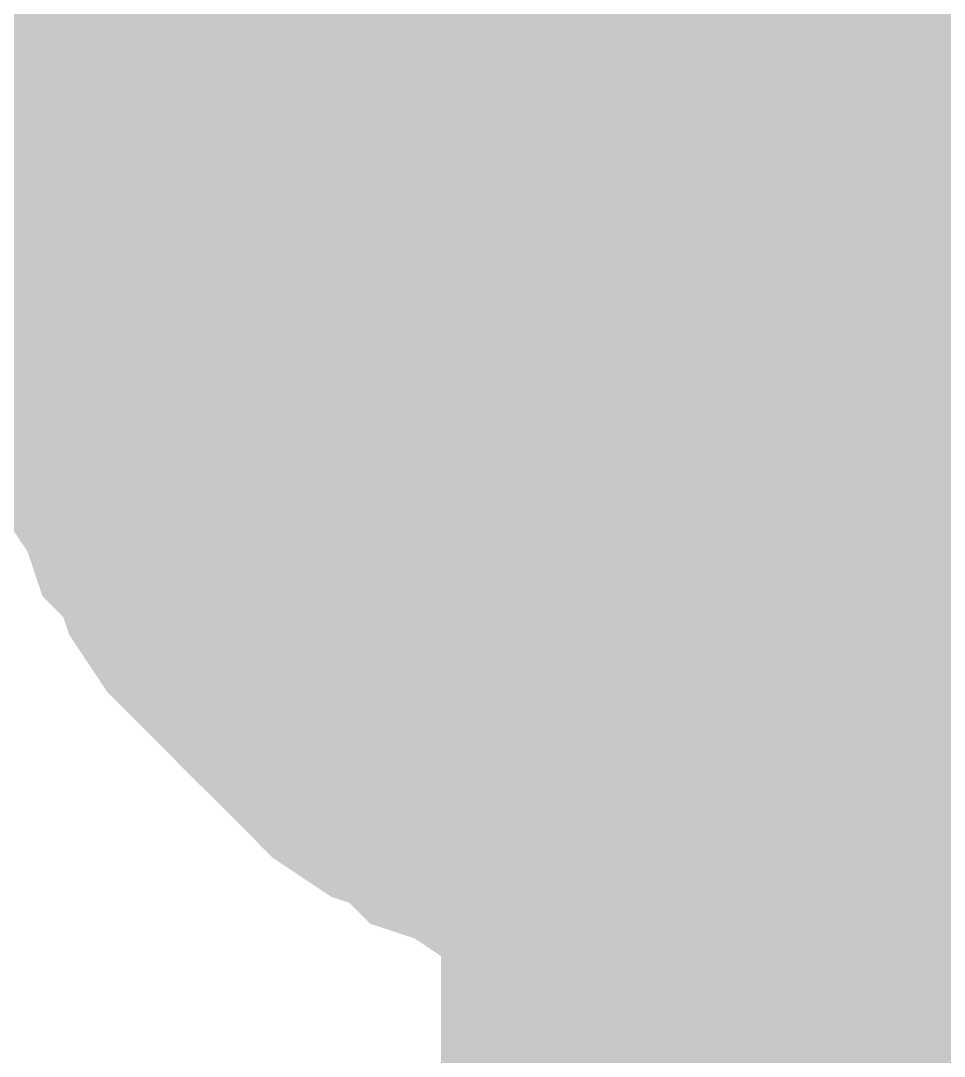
# Model space of a CAD drawing. Header units: inches. Extents: x 0 to 841, y 0 to 594.
# Drawn here: x 266.689 to 267.686, y 304.047 to 305.165 of the extents above; entities that cross this region are included whole.
import ezdxf

# ---------------------------------------------------------------- set-up
doc = ezdxf.new("R2010")
doc.units = ezdxf.units.IN
doc.layers.add('Sheet', color=255, linetype='Continuous')

msp = doc.modelspace()

# ---------------------------------------------------------------- linework, layer by layer
at = {"layer": 'Sheet'}
for points in [[(267.5174, 304.9955, 0.7493, 0.7493, 0), (267.5174, 309.9926, 0.7493, 0.7493, 0)], [(267.5174, 309.9926, 0.2997, 0.2997, 0), (267.5174, 304.9955, 0.2997, 0.2997, 0)], [(266.7538, 304.9955, 0.2997, 0.2997, 0), (266.7538, 305.0292, 0.2997, 0.2997, 0), (266.7538, 305.0741, 0.2997, 0.2997, 0), (266.7651, 305.1078, 0.2997, 0.2997, 0), (266.7651, 305.1527, 0.2997, 0.2997, 0), (266.7763, 305.1864, 0.2997, 0.2997, 0), (266.7875, 305.2201, 0.2997, 0.2997, 0), (266.7988, 305.2537, 0.2997, 0.2997, 0), (266.81, 305.2874, 0.2997, 0.2997, 0), (266.8324, 305.3211, 0.2997, 0.2997, 0)], [(266.7538, 304.9955, 0.2997, 0.2997, 0), (266.7538, 305.0292, 0.2997, 0.2997, 0), (266.7538, 305.0741, 0.2997, 0.2997, 0), (266.7651, 305.1078, 0.2997, 0.2997, 0), (266.7651, 305.1527, 0.2997, 0.2997, 0), (266.7763, 305.1864, 0.2997, 0.2997, 0), (266.7875, 305.2201, 0.2997, 0.2997, 0), (266.7988, 305.2537, 0.2997, 0.2997, 0), (266.81, 305.2874, 0.2997, 0.2997, 0), (266.8324, 305.3211, 0.2997, 0.2997, 0)], [(266.7538, 304.9955, 0.2997, 0.2997, 0), (266.7538, 305.0292, 0.2997, 0.2997, 0), (266.7538, 305.0741, 0.2997, 0.2997, 0), (266.7651, 305.1078, 0.2997, 0.2997, 0), (266.7651, 305.1527, 0.2997, 0.2997, 0), (266.7763, 305.1864, 0.2997, 0.2997, 0), (266.7875, 305.2201, 0.2997, 0.2997, 0), (266.7988, 305.2537, 0.2997, 0.2997, 0), (266.81, 305.2874, 0.2997, 0.2997, 0), (266.8324, 305.3211, 0.2997, 0.2997, 0)], [(266.7538, 304.9955, 0.2997, 0.2997, 0), (266.7538, 305.0292, 0.2997, 0.2997, 0), (266.7538, 305.0741, 0.2997, 0.2997, 0), (266.7651, 305.1078, 0.2997, 0.2997, 0), (266.7651, 305.1527, 0.2997, 0.2997, 0), (266.7763, 305.1864, 0.2997, 0.2997, 0), (266.7875, 305.2201, 0.2997, 0.2997, 0), (266.7988, 305.2537, 0.2997, 0.2997, 0), (266.81, 305.2874, 0.2997, 0.2997, 0), (266.8324, 305.3211, 0.2997, 0.2997, 0)], [(266.7538, 304.9955, 0.2997, 0.2997, 0), (266.7538, 305.0292, 0.2997, 0.2997, 0), (266.7538, 305.0741, 0.2997, 0.2997, 0), (266.7651, 305.1078, 0.2997, 0.2997, 0), (266.7651, 305.1527, 0.2997, 0.2997, 0), (266.7763, 305.1864, 0.2997, 0.2997, 0), (266.7875, 305.2201, 0.2997, 0.2997, 0), (266.7988, 305.2537, 0.2997, 0.2997, 0), (266.81, 305.2874, 0.2997, 0.2997, 0), (266.8324, 305.3211, 0.2997, 0.2997, 0)], [(266.7538, 304.9955, 0.2997, 0.2997, 0), (266.7538, 305.0292, 0.2997, 0.2997, 0), (266.7538, 305.0741, 0.2997, 0.2997, 0), (266.7651, 305.1078, 0.2997, 0.2997, 0), (266.7651, 305.1527, 0.2997, 0.2997, 0), (266.7763, 305.1864, 0.2997, 0.2997, 0), (266.7875, 305.2201, 0.2997, 0.2997, 0), (266.7988, 305.2537, 0.2997, 0.2997, 0), (266.81, 305.2874, 0.2997, 0.2997, 0), (266.8324, 305.3211, 0.2997, 0.2997, 0)], [(267.0121, 304.9955, 0.2997, 0.2997, 0), (267.0121, 305.0179, 0.2997, 0.2997, 0), (267.0121, 305.0516, 0.2997, 0.2997, 0), (267.0233, 305.0741, 0.2997, 0.2997, 0), (267.0233, 305.0965, 0.2997, 0.2997, 0), (267.0233, 305.119, 0.2997, 0.2997, 0), (267.0346, 305.1414, 0.2997, 0.2997, 0), (267.0458, 305.1751, 0.2997, 0.2997, 0), (267.057, 305.1976, 0.2997, 0.2997, 0), (267.057, 305.2201, 0.2997, 0.2997, 0), (267.0683, 305.2425, 0.2997, 0.2997, 0), (267.0795, 305.2537, 0.2997, 0.2997, 0), (267.1019, 305.2762, 0.2997, 0.2997, 0), (267.1132, 305.2987, 0.2997, 0.2997, 0), (267.1244, 305.3211, 0.2997, 0.2997, 0)], [(267.0121, 304.9955, 0.2997, 0.2997, 0), (267.0121, 305.0179, 0.2997, 0.2997, 0), (267.0121, 305.0516, 0.2997, 0.2997, 0), (267.0233, 305.0741, 0.2997, 0.2997, 0), (267.0233, 305.0965, 0.2997, 0.2997, 0), (267.0233, 305.119, 0.2997, 0.2997, 0), (267.0346, 305.1414, 0.2997, 0.2997, 0), (267.0458, 305.1751, 0.2997, 0.2997, 0), (267.057, 305.1976, 0.2997, 0.2997, 0), (267.057, 305.2201, 0.2997, 0.2997, 0), (267.0683, 305.2425, 0.2997, 0.2997, 0), (267.0795, 305.2537, 0.2997, 0.2997, 0), (267.1019, 305.2762, 0.2997, 0.2997, 0), (267.1132, 305.2987, 0.2997, 0.2997, 0), (267.1244, 305.3211, 0.2997, 0.2997, 0)], [(267.0121, 304.9955, 0.2997, 0.2997, 0), (267.0121, 305.0179, 0.2997, 0.2997, 0), (267.0121, 305.0516, 0.2997, 0.2997, 0), (267.0233, 305.0741, 0.2997, 0.2997, 0), (267.0233, 305.0965, 0.2997, 0.2997, 0), (267.0233, 305.119, 0.2997, 0.2997, 0), (267.0346, 305.1414, 0.2997, 0.2997, 0), (267.0458, 305.1751, 0.2997, 0.2997, 0), (267.057, 305.1976, 0.2997, 0.2997, 0), (267.057, 305.2201, 0.2997, 0.2997, 0), (267.0683, 305.2425, 0.2997, 0.2997, 0), (267.0795, 305.2537, 0.2997, 0.2997, 0), (267.1019, 305.2762, 0.2997, 0.2997, 0), (267.1132, 305.2987, 0.2997, 0.2997, 0), (267.1244, 305.3211, 0.2997, 0.2997, 0)], [(267.0121, 304.9955, 0.2997, 0.2997, 0), (267.0121, 305.0179, 0.2997, 0.2997, 0), (267.0121, 305.0516, 0.2997, 0.2997, 0), (267.0233, 305.0741, 0.2997, 0.2997, 0), (267.0233, 305.0965, 0.2997, 0.2997, 0), (267.0233, 305.119, 0.2997, 0.2997, 0), (267.0346, 305.1414, 0.2997, 0.2997, 0), (267.0458, 305.1751, 0.2997, 0.2997, 0), (267.057, 305.1976, 0.2997, 0.2997, 0), (267.057, 305.2201, 0.2997, 0.2997, 0), (267.0683, 305.2425, 0.2997, 0.2997, 0), (267.0795, 305.2537, 0.2997, 0.2997, 0), (267.1019, 305.2762, 0.2997, 0.2997, 0), (267.1132, 305.2987, 0.2997, 0.2997, 0), (267.1244, 305.3211, 0.2997, 0.2997, 0)], [(252.5156, 304.9955, 0.7493, 0.7493, 0), (257.5125, 304.9955, 0.7493, 0.7493, 0), (267.5174, 304.9955, 0.7493, 0.7493, 0)], [(267.5174, 304.9955, 0.7493, 0.7493, 0), (267.5174, 299.493, 0.7493, 0.7493, 0)], [(267.5174, 304.9955, 0.7493, 0.7493, 0), (285.012, 304.9955, 0.7493, 0.7493, 0)], [(266.7538, 304.9955, 0.0991, 0.0991, 0), (266.7538, 305.0292, 0.0991, 0.0991, 0), (266.7538, 305.0741, 0.0991, 0.0991, 0), (266.7651, 305.1078, 0.0991, 0.0991, 0), (266.7651, 305.1527, 0.0991, 0.0991, 0), (266.7763, 305.1864, 0.0991, 0.0991, 0), (266.7875, 305.2201, 0.0991, 0.0991, 0)], [(266.7538, 304.9955, 0.0991, 0.0991, 0), (266.7538, 305.0292, 0.0991, 0.0991, 0), (266.7538, 305.0741, 0.0991, 0.0991, 0), (266.7651, 305.1078, 0.0991, 0.0991, 0), (266.7651, 305.1527, 0.0991, 0.0991, 0), (266.7763, 305.1864, 0.0991, 0.0991, 0), (266.7875, 305.2201, 0.0991, 0.0991, 0)], [(266.7538, 304.9955, 0.0991, 0.0991, 0), (266.7538, 305.0292, 0.0991, 0.0991, 0), (266.7538, 305.0741, 0.0991, 0.0991, 0), (266.7651, 305.1078, 0.0991, 0.0991, 0), (266.7651, 305.1527, 0.0991, 0.0991, 0), (266.7763, 305.1864, 0.0991, 0.0991, 0), (266.7875, 305.2201, 0.0991, 0.0991, 0)], [(266.7538, 304.9955, 0.0991, 0.0991, 0), (266.7538, 305.0292, 0.0991, 0.0991, 0), (266.7538, 305.0741, 0.0991, 0.0991, 0), (266.7651, 305.1078, 0.0991, 0.0991, 0), (266.7651, 305.1527, 0.0991, 0.0991, 0), (266.7763, 305.1864, 0.0991, 0.0991, 0), (266.7875, 305.2201, 0.0991, 0.0991, 0)], [(266.7538, 304.9955, 0.0991, 0.0991, 0), (266.7538, 305.0292, 0.0991, 0.0991, 0), (266.7538, 305.0741, 0.0991, 0.0991, 0), (266.7651, 305.1078, 0.0991, 0.0991, 0), (266.7651, 305.1527, 0.0991, 0.0991, 0), (266.7763, 305.1864, 0.0991, 0.0991, 0), (266.7875, 305.2201, 0.0991, 0.0991, 0)], [(266.7538, 304.9955, 0.0991, 0.0991, 0), (266.7538, 305.0292, 0.0991, 0.0991, 0), (266.7538, 305.0741, 0.0991, 0.0991, 0), (266.7651, 305.1078, 0.0991, 0.0991, 0), (266.7651, 305.1527, 0.0991, 0.0991, 0), (266.7763, 305.1864, 0.0991, 0.0991, 0), (266.7875, 305.2201, 0.0991, 0.0991, 0)], [(267.0121, 304.9955, 0.0991, 0.0991, 0), (267.0121, 305.0179, 0.0991, 0.0991, 0), (267.0121, 305.0516, 0.0991, 0.0991, 0), (267.0233, 305.0741, 0.0991, 0.0991, 0), (267.0233, 305.0965, 0.0991, 0.0991, 0), (267.0233, 305.119, 0.0991, 0.0991, 0), (267.0346, 305.1414, 0.0991, 0.0991, 0), (267.0458, 305.1751, 0.0991, 0.0991, 0), (267.057, 305.1976, 0.0991, 0.0991, 0), (267.057, 305.2201, 0.0991, 0.0991, 0)], [(267.0121, 304.9955, 0.0991, 0.0991, 0), (267.0121, 305.0179, 0.0991, 0.0991, 0), (267.0121, 305.0516, 0.0991, 0.0991, 0), (267.0233, 305.0741, 0.0991, 0.0991, 0), (267.0233, 305.0965, 0.0991, 0.0991, 0), (267.0233, 305.119, 0.0991, 0.0991, 0), (267.0346, 305.1414, 0.0991, 0.0991, 0), (267.0458, 305.1751, 0.0991, 0.0991, 0), (267.057, 305.1976, 0.0991, 0.0991, 0), (267.057, 305.2201, 0.0991, 0.0991, 0)], [(267.0121, 304.9955, 0.0991, 0.0991, 0), (267.0121, 305.0179, 0.0991, 0.0991, 0), (267.0121, 305.0516, 0.0991, 0.0991, 0), (267.0233, 305.0741, 0.0991, 0.0991, 0), (267.0233, 305.0965, 0.0991, 0.0991, 0), (267.0233, 305.119, 0.0991, 0.0991, 0), (267.0346, 305.1414, 0.0991, 0.0991, 0), (267.0458, 305.1751, 0.0991, 0.0991, 0), (267.057, 305.1976, 0.0991, 0.0991, 0), (267.057, 305.2201, 0.0991, 0.0991, 0)], [(267.0121, 304.9955, 0.0991, 0.0991, 0), (267.0121, 305.0179, 0.0991, 0.0991, 0), (267.0121, 305.0516, 0.0991, 0.0991, 0), (267.0233, 305.0741, 0.0991, 0.0991, 0), (267.0233, 305.0965, 0.0991, 0.0991, 0), (267.0233, 305.119, 0.0991, 0.0991, 0), (267.0346, 305.1414, 0.0991, 0.0991, 0), (267.0458, 305.1751, 0.0991, 0.0991, 0), (267.057, 305.1976, 0.0991, 0.0991, 0), (267.057, 305.2201, 0.0991, 0.0991, 0)], [(267.5174, 304.2319, 0.2997, 0.2997, 0), (267.4725, 304.2319, 0.2997, 0.2997, 0), (267.4388, 304.2319, 0.2997, 0.2997, 0), (267.4051, 304.2431, 0.2997, 0.2997, 0), (267.3602, 304.2431, 0.2997, 0.2997, 0), (267.3265, 304.2543, 0.2997, 0.2997, 0), (267.2928, 304.2655, 0.2997, 0.2997, 0), (267.2479, 304.2768, 0.2997, 0.2997, 0), (267.2142, 304.288, 0.2997, 0.2997, 0), (267.1805, 304.3105, 0.2997, 0.2997, 0), (267.1469, 304.3217, 0.2997, 0.2997, 0), (267.1244, 304.3441, 0.2997, 0.2997, 0), (267.0907, 304.3554, 0.2997, 0.2997, 0), (267.057, 304.3778, 0.2997, 0.2997, 0), (267.0346, 304.4003, 0.2997, 0.2997, 0), (267.0009, 304.434, 0.2997, 0.2997, 0), (266.9784, 304.4564, 0.2997, 0.2997, 0), (266.956, 304.4789, 0.2997, 0.2997, 0), (266.9223, 304.5126, 0.2997, 0.2997, 0), (266.8998, 304.5351, 0.2997, 0.2997, 0), (266.8774, 304.5687, 0.2997, 0.2997, 0), (266.8661, 304.6024, 0.2997, 0.2997, 0), (266.8437, 304.6249, 0.2997, 0.2997, 0), (266.8324, 304.6586, 0.2997, 0.2997, 0), (266.81, 304.6923, 0.2997, 0.2997, 0), (266.7988, 304.726, 0.2997, 0.2997, 0), (266.7875, 304.7709, 0.2997, 0.2997, 0), (266.7763, 304.8046, 0.2997, 0.2997, 0), (266.7651, 304.8382, 0.2997, 0.2997, 0), (266.7651, 304.8832, 0.2997, 0.2997, 0), (266.7538, 304.9169, 0.2997, 0.2997, 0), (266.7538, 304.9505, 0.2997, 0.2997, 0), (266.7538, 304.9955, 0.2997, 0.2997, 0)], [(266.7538, 304.9955, 0.2997, 0.2997, 0), (266.7538, 304.9955, 0.2997, 0.2997, 0)], [(267.5174, 304.2319, 0.2997, 0.2997, 0), (267.4725, 304.2319, 0.2997, 0.2997, 0), (267.4388, 304.2319, 0.2997, 0.2997, 0), (267.4051, 304.2431, 0.2997, 0.2997, 0), (267.3602, 304.2431, 0.2997, 0.2997, 0), (267.3265, 304.2543, 0.2997, 0.2997, 0), (267.2928, 304.2655, 0.2997, 0.2997, 0), (267.2479, 304.2768, 0.2997, 0.2997, 0), (267.2142, 304.288, 0.2997, 0.2997, 0), (267.1805, 304.3105, 0.2997, 0.2997, 0), (267.1469, 304.3217, 0.2997, 0.2997, 0), (267.1244, 304.3441, 0.2997, 0.2997, 0), (267.0907, 304.3554, 0.2997, 0.2997, 0), (267.057, 304.3778, 0.2997, 0.2997, 0), (267.0346, 304.4003, 0.2997, 0.2997, 0), (267.0009, 304.434, 0.2997, 0.2997, 0), (266.9784, 304.4564, 0.2997, 0.2997, 0), (266.956, 304.4789, 0.2997, 0.2997, 0), (266.9223, 304.5126, 0.2997, 0.2997, 0), (266.8998, 304.5351, 0.2997, 0.2997, 0), (266.8774, 304.5687, 0.2997, 0.2997, 0), (266.8661, 304.6024, 0.2997, 0.2997, 0), (266.8437, 304.6249, 0.2997, 0.2997, 0), (266.8324, 304.6586, 0.2997, 0.2997, 0), (266.81, 304.6923, 0.2997, 0.2997, 0), (266.7988, 304.726, 0.2997, 0.2997, 0), (266.7875, 304.7709, 0.2997, 0.2997, 0), (266.7763, 304.8046, 0.2997, 0.2997, 0), (266.7651, 304.8382, 0.2997, 0.2997, 0), (266.7651, 304.8832, 0.2997, 0.2997, 0), (266.7538, 304.9169, 0.2997, 0.2997, 0), (266.7538, 304.9505, 0.2997, 0.2997, 0), (266.7538, 304.9955, 0.2997, 0.2997, 0)], [(266.7538, 304.9955, 0.2997, 0.2997, 0), (266.7538, 304.9955, 0.2997, 0.2997, 0)], [(267.5174, 304.2319, 0.2997, 0.2997, 0), (267.4725, 304.2319, 0.2997, 0.2997, 0), (267.4388, 304.2319, 0.2997, 0.2997, 0), (267.4051, 304.2431, 0.2997, 0.2997, 0), (267.3602, 304.2431, 0.2997, 0.2997, 0), (267.3265, 304.2543, 0.2997, 0.2997, 0), (267.2928, 304.2655, 0.2997, 0.2997, 0), (267.2479, 304.2768, 0.2997, 0.2997, 0), (267.2142, 304.288, 0.2997, 0.2997, 0), (267.1805, 304.3105, 0.2997, 0.2997, 0), (267.1469, 304.3217, 0.2997, 0.2997, 0), (267.1244, 304.3441, 0.2997, 0.2997, 0), (267.0907, 304.3554, 0.2997, 0.2997, 0), (267.057, 304.3778, 0.2997, 0.2997, 0), (267.0346, 304.4003, 0.2997, 0.2997, 0), (267.0009, 304.434, 0.2997, 0.2997, 0), (266.9784, 304.4564, 0.2997, 0.2997, 0), (266.956, 304.4789, 0.2997, 0.2997, 0), (266.9223, 304.5126, 0.2997, 0.2997, 0), (266.8998, 304.5351, 0.2997, 0.2997, 0), (266.8774, 304.5687, 0.2997, 0.2997, 0), (266.8661, 304.6024, 0.2997, 0.2997, 0), (266.8437, 304.6249, 0.2997, 0.2997, 0), (266.8324, 304.6586, 0.2997, 0.2997, 0), (266.81, 304.6923, 0.2997, 0.2997, 0), (266.7988, 304.726, 0.2997, 0.2997, 0), (266.7875, 304.7709, 0.2997, 0.2997, 0), (266.7763, 304.8046, 0.2997, 0.2997, 0), (266.7651, 304.8382, 0.2997, 0.2997, 0), (266.7651, 304.8832, 0.2997, 0.2997, 0), (266.7538, 304.9169, 0.2997, 0.2997, 0), (266.7538, 304.9505, 0.2997, 0.2997, 0), (266.7538, 304.9955, 0.2997, 0.2997, 0)], [(266.7538, 304.9955, 0.2997, 0.2997, 0), (266.7538, 304.9955, 0.2997, 0.2997, 0)], [(267.5174, 304.2319, 0.2997, 0.2997, 0), (267.4725, 304.2319, 0.2997, 0.2997, 0), (267.4388, 304.2319, 0.2997, 0.2997, 0), (267.4051, 304.2431, 0.2997, 0.2997, 0), (267.3602, 304.2431, 0.2997, 0.2997, 0), (267.3265, 304.2543, 0.2997, 0.2997, 0), (267.2928, 304.2655, 0.2997, 0.2997, 0), (267.2479, 304.2768, 0.2997, 0.2997, 0), (267.2142, 304.288, 0.2997, 0.2997, 0), (267.1805, 304.3105, 0.2997, 0.2997, 0), (267.1469, 304.3217, 0.2997, 0.2997, 0), (267.1244, 304.3441, 0.2997, 0.2997, 0), (267.0907, 304.3554, 0.2997, 0.2997, 0), (267.057, 304.3778, 0.2997, 0.2997, 0), (267.0346, 304.4003, 0.2997, 0.2997, 0), (267.0009, 304.434, 0.2997, 0.2997, 0), (266.9784, 304.4564, 0.2997, 0.2997, 0), (266.956, 304.4789, 0.2997, 0.2997, 0), (266.9223, 304.5126, 0.2997, 0.2997, 0), (266.8998, 304.5351, 0.2997, 0.2997, 0), (266.8774, 304.5687, 0.2997, 0.2997, 0), (266.8661, 304.6024, 0.2997, 0.2997, 0), (266.8437, 304.6249, 0.2997, 0.2997, 0), (266.8324, 304.6586, 0.2997, 0.2997, 0), (266.81, 304.6923, 0.2997, 0.2997, 0), (266.7988, 304.726, 0.2997, 0.2997, 0), (266.7875, 304.7709, 0.2997, 0.2997, 0), (266.7763, 304.8046, 0.2997, 0.2997, 0), (266.7651, 304.8382, 0.2997, 0.2997, 0), (266.7651, 304.8832, 0.2997, 0.2997, 0), (266.7538, 304.9169, 0.2997, 0.2997, 0), (266.7538, 304.9505, 0.2997, 0.2997, 0), (266.7538, 304.9955, 0.2997, 0.2997, 0)], [(266.7538, 304.9955, 0.2997, 0.2997, 0), (266.7538, 304.9955, 0.2997, 0.2997, 0)], [(267.5174, 304.2319, 0.2997, 0.2997, 0), (267.4725, 304.2319, 0.2997, 0.2997, 0), (267.4388, 304.2319, 0.2997, 0.2997, 0), (267.4051, 304.2431, 0.2997, 0.2997, 0), (267.3602, 304.2431, 0.2997, 0.2997, 0), (267.3265, 304.2543, 0.2997, 0.2997, 0), (267.2928, 304.2655, 0.2997, 0.2997, 0), (267.2479, 304.2768, 0.2997, 0.2997, 0), (267.2142, 304.288, 0.2997, 0.2997, 0), (267.1805, 304.3105, 0.2997, 0.2997, 0), (267.1469, 304.3217, 0.2997, 0.2997, 0), (267.1244, 304.3441, 0.2997, 0.2997, 0), (267.0907, 304.3554, 0.2997, 0.2997, 0), (267.057, 304.3778, 0.2997, 0.2997, 0), (267.0346, 304.4003, 0.2997, 0.2997, 0), (267.0009, 304.434, 0.2997, 0.2997, 0), (266.9784, 304.4564, 0.2997, 0.2997, 0), (266.956, 304.4789, 0.2997, 0.2997, 0), (266.9223, 304.5126, 0.2997, 0.2997, 0), (266.8998, 304.5351, 0.2997, 0.2997, 0), (266.8774, 304.5687, 0.2997, 0.2997, 0), (266.8661, 304.6024, 0.2997, 0.2997, 0), (266.8437, 304.6249, 0.2997, 0.2997, 0), (266.8324, 304.6586, 0.2997, 0.2997, 0), (266.81, 304.6923, 0.2997, 0.2997, 0), (266.7988, 304.726, 0.2997, 0.2997, 0), (266.7875, 304.7709, 0.2997, 0.2997, 0), (266.7763, 304.8046, 0.2997, 0.2997, 0), (266.7651, 304.8382, 0.2997, 0.2997, 0), (266.7651, 304.8832, 0.2997, 0.2997, 0), (266.7538, 304.9169, 0.2997, 0.2997, 0), (266.7538, 304.9505, 0.2997, 0.2997, 0), (266.7538, 304.9955, 0.2997, 0.2997, 0)], [(266.7538, 304.9955, 0.2997, 0.2997, 0), (266.7538, 304.9955, 0.2997, 0.2997, 0)], [(267.5174, 304.2319, 0.2997, 0.2997, 0), (267.4725, 304.2319, 0.2997, 0.2997, 0), (267.4388, 304.2319, 0.2997, 0.2997, 0), (267.4051, 304.2431, 0.2997, 0.2997, 0), (267.3602, 304.2431, 0.2997, 0.2997, 0), (267.3265, 304.2543, 0.2997, 0.2997, 0), (267.2928, 304.2655, 0.2997, 0.2997, 0), (267.2479, 304.2768, 0.2997, 0.2997, 0), (267.2142, 304.288, 0.2997, 0.2997, 0), (267.1805, 304.3105, 0.2997, 0.2997, 0), (267.1469, 304.3217, 0.2997, 0.2997, 0), (267.1244, 304.3441, 0.2997, 0.2997, 0), (267.0907, 304.3554, 0.2997, 0.2997, 0), (267.057, 304.3778, 0.2997, 0.2997, 0), (267.0346, 304.4003, 0.2997, 0.2997, 0), (267.0009, 304.434, 0.2997, 0.2997, 0), (266.9784, 304.4564, 0.2997, 0.2997, 0), (266.956, 304.4789, 0.2997, 0.2997, 0), (266.9223, 304.5126, 0.2997, 0.2997, 0), (266.8998, 304.5351, 0.2997, 0.2997, 0), (266.8774, 304.5687, 0.2997, 0.2997, 0), (266.8661, 304.6024, 0.2997, 0.2997, 0), (266.8437, 304.6249, 0.2997, 0.2997, 0), (266.8324, 304.6586, 0.2997, 0.2997, 0), (266.81, 304.6923, 0.2997, 0.2997, 0), (266.7988, 304.726, 0.2997, 0.2997, 0), (266.7875, 304.7709, 0.2997, 0.2997, 0), (266.7763, 304.8046, 0.2997, 0.2997, 0), (266.7651, 304.8382, 0.2997, 0.2997, 0), (266.7651, 304.8832, 0.2997, 0.2997, 0), (266.7538, 304.9169, 0.2997, 0.2997, 0), (266.7538, 304.9505, 0.2997, 0.2997, 0), (266.7538, 304.9955, 0.2997, 0.2997, 0)], [(266.7538, 304.9955, 0.2997, 0.2997, 0), (266.7538, 304.9955, 0.2997, 0.2997, 0)], [(267.5174, 304.4901, 0.2997, 0.2997, 0), (267.495, 304.4901, 0.2997, 0.2997, 0), (267.4613, 304.4901, 0.2997, 0.2997, 0), (267.4388, 304.5014, 0.2997, 0.2997, 0), (267.4164, 304.5014, 0.2997, 0.2997, 0), (267.3939, 304.5014, 0.2997, 0.2997, 0), (267.3714, 304.5126, 0.2997, 0.2997, 0), (267.3377, 304.5238, 0.2997, 0.2997, 0), (267.3153, 304.5351, 0.2997, 0.2997, 0), (267.2928, 304.5351, 0.2997, 0.2997, 0), (267.2704, 304.5463, 0.2997, 0.2997, 0), (267.2591, 304.5575, 0.2997, 0.2997, 0), (267.2367, 304.58, 0.2997, 0.2997, 0), (267.2142, 304.5912, 0.2997, 0.2997, 0), (267.1918, 304.6024, 0.2997, 0.2997, 0), (267.1805, 304.6249, 0.2997, 0.2997, 0), (267.1581, 304.6361, 0.2997, 0.2997, 0), (267.1469, 304.6586, 0.2997, 0.2997, 0), (267.1244, 304.6698, 0.2997, 0.2997, 0), (267.1132, 304.6923, 0.2997, 0.2997, 0), (267.1019, 304.7147, 0.2997, 0.2997, 0), (267.0795, 304.7372, 0.2997, 0.2997, 0), (267.0683, 304.7484, 0.2997, 0.2997, 0), (267.057, 304.7709, 0.2997, 0.2997, 0), (267.057, 304.7933, 0.2997, 0.2997, 0), (267.0458, 304.8158, 0.2997, 0.2997, 0), (267.0346, 304.8495, 0.2997, 0.2997, 0), (267.0233, 304.8719, 0.2997, 0.2997, 0), (267.0233, 304.8944, 0.2997, 0.2997, 0), (267.0233, 304.9169, 0.2997, 0.2997, 0), (267.0121, 304.9393, 0.2997, 0.2997, 0), (267.0121, 304.973, 0.2997, 0.2997, 0), (267.0121, 304.9955, 0.2997, 0.2997, 0)], [(267.0121, 304.9955, 0.2997, 0.2997, 0), (267.0121, 304.9955, 0.2997, 0.2997, 0)], [(267.5174, 304.4901, 0.2997, 0.2997, 0), (267.495, 304.4901, 0.2997, 0.2997, 0), (267.4613, 304.4901, 0.2997, 0.2997, 0), (267.4388, 304.5014, 0.2997, 0.2997, 0), (267.4164, 304.5014, 0.2997, 0.2997, 0), (267.3939, 304.5014, 0.2997, 0.2997, 0), (267.3714, 304.5126, 0.2997, 0.2997, 0), (267.3377, 304.5238, 0.2997, 0.2997, 0), (267.3153, 304.5351, 0.2997, 0.2997, 0), (267.2928, 304.5351, 0.2997, 0.2997, 0), (267.2704, 304.5463, 0.2997, 0.2997, 0), (267.2591, 304.5575, 0.2997, 0.2997, 0), (267.2367, 304.58, 0.2997, 0.2997, 0), (267.2142, 304.5912, 0.2997, 0.2997, 0), (267.1918, 304.6024, 0.2997, 0.2997, 0), (267.1805, 304.6249, 0.2997, 0.2997, 0), (267.1581, 304.6361, 0.2997, 0.2997, 0), (267.1469, 304.6586, 0.2997, 0.2997, 0), (267.1244, 304.6698, 0.2997, 0.2997, 0), (267.1132, 304.6923, 0.2997, 0.2997, 0), (267.1019, 304.7147, 0.2997, 0.2997, 0), (267.0795, 304.7372, 0.2997, 0.2997, 0), (267.0683, 304.7484, 0.2997, 0.2997, 0), (267.057, 304.7709, 0.2997, 0.2997, 0), (267.057, 304.7933, 0.2997, 0.2997, 0), (267.0458, 304.8158, 0.2997, 0.2997, 0), (267.0346, 304.8495, 0.2997, 0.2997, 0), (267.0233, 304.8719, 0.2997, 0.2997, 0), (267.0233, 304.8944, 0.2997, 0.2997, 0), (267.0233, 304.9169, 0.2997, 0.2997, 0), (267.0121, 304.9393, 0.2997, 0.2997, 0), (267.0121, 304.973, 0.2997, 0.2997, 0), (267.0121, 304.9955, 0.2997, 0.2997, 0)], [(267.0121, 304.9955, 0.2997, 0.2997, 0), (267.0121, 304.9955, 0.2997, 0.2997, 0)], [(267.5174, 304.4901, 0.2997, 0.2997, 0), (267.495, 304.4901, 0.2997, 0.2997, 0), (267.4613, 304.4901, 0.2997, 0.2997, 0), (267.4388, 304.5014, 0.2997, 0.2997, 0), (267.4164, 304.5014, 0.2997, 0.2997, 0), (267.3939, 304.5014, 0.2997, 0.2997, 0), (267.3714, 304.5126, 0.2997, 0.2997, 0), (267.3377, 304.5238, 0.2997, 0.2997, 0), (267.3153, 304.5351, 0.2997, 0.2997, 0), (267.2928, 304.5351, 0.2997, 0.2997, 0), (267.2704, 304.5463, 0.2997, 0.2997, 0), (267.2591, 304.5575, 0.2997, 0.2997, 0), (267.2367, 304.58, 0.2997, 0.2997, 0), (267.2142, 304.5912, 0.2997, 0.2997, 0), (267.1918, 304.6024, 0.2997, 0.2997, 0), (267.1805, 304.6249, 0.2997, 0.2997, 0), (267.1581, 304.6361, 0.2997, 0.2997, 0), (267.1469, 304.6586, 0.2997, 0.2997, 0), (267.1244, 304.6698, 0.2997, 0.2997, 0), (267.1132, 304.6923, 0.2997, 0.2997, 0), (267.1019, 304.7147, 0.2997, 0.2997, 0), (267.0795, 304.7372, 0.2997, 0.2997, 0), (267.0683, 304.7484, 0.2997, 0.2997, 0), (267.057, 304.7709, 0.2997, 0.2997, 0), (267.057, 304.7933, 0.2997, 0.2997, 0), (267.0458, 304.8158, 0.2997, 0.2997, 0), (267.0346, 304.8495, 0.2997, 0.2997, 0), (267.0233, 304.8719, 0.2997, 0.2997, 0), (267.0233, 304.8944, 0.2997, 0.2997, 0), (267.0233, 304.9169, 0.2997, 0.2997, 0), (267.0121, 304.9393, 0.2997, 0.2997, 0), (267.0121, 304.973, 0.2997, 0.2997, 0), (267.0121, 304.9955, 0.2997, 0.2997, 0)], [(267.0121, 304.9955, 0.2997, 0.2997, 0), (267.0121, 304.9955, 0.2997, 0.2997, 0)], [(267.5174, 304.4901, 0.2997, 0.2997, 0), (267.495, 304.4901, 0.2997, 0.2997, 0), (267.4613, 304.4901, 0.2997, 0.2997, 0), (267.4388, 304.5014, 0.2997, 0.2997, 0), (267.4164, 304.5014, 0.2997, 0.2997, 0), (267.3939, 304.5014, 0.2997, 0.2997, 0), (267.3714, 304.5126, 0.2997, 0.2997, 0), (267.3377, 304.5238, 0.2997, 0.2997, 0), (267.3153, 304.5351, 0.2997, 0.2997, 0), (267.2928, 304.5351, 0.2997, 0.2997, 0), (267.2704, 304.5463, 0.2997, 0.2997, 0), (267.2591, 304.5575, 0.2997, 0.2997, 0), (267.2367, 304.58, 0.2997, 0.2997, 0), (267.2142, 304.5912, 0.2997, 0.2997, 0), (267.1918, 304.6024, 0.2997, 0.2997, 0), (267.1805, 304.6249, 0.2997, 0.2997, 0), (267.1581, 304.6361, 0.2997, 0.2997, 0), (267.1469, 304.6586, 0.2997, 0.2997, 0), (267.1244, 304.6698, 0.2997, 0.2997, 0), (267.1132, 304.6923, 0.2997, 0.2997, 0), (267.1019, 304.7147, 0.2997, 0.2997, 0), (267.0795, 304.7372, 0.2997, 0.2997, 0), (267.0683, 304.7484, 0.2997, 0.2997, 0), (267.057, 304.7709, 0.2997, 0.2997, 0), (267.057, 304.7933, 0.2997, 0.2997, 0), (267.0458, 304.8158, 0.2997, 0.2997, 0), (267.0346, 304.8495, 0.2997, 0.2997, 0), (267.0233, 304.8719, 0.2997, 0.2997, 0), (267.0233, 304.8944, 0.2997, 0.2997, 0), (267.0233, 304.9169, 0.2997, 0.2997, 0), (267.0121, 304.9393, 0.2997, 0.2997, 0), (267.0121, 304.973, 0.2997, 0.2997, 0), (267.0121, 304.9955, 0.2997, 0.2997, 0)], [(267.0121, 304.9955, 0.2997, 0.2997, 0), (267.0121, 304.9955, 0.2997, 0.2997, 0)], [(267.5174, 299.9983, 0.2997, 0.2997, 0), (267.5174, 304.9955, 0.2997, 0.2997, 0)], [(267.5174, 304.2319, 0.0991, 0.0991, 0), (267.4725, 304.2319, 0.0991, 0.0991, 0), (267.4388, 304.2319, 0.0991, 0.0991, 0), (267.4051, 304.2431, 0.0991, 0.0991, 0), (267.3602, 304.2431, 0.0991, 0.0991, 0), (267.3265, 304.2543, 0.0991, 0.0991, 0), (267.2928, 304.2655, 0.0991, 0.0991, 0), (267.2479, 304.2768, 0.0991, 0.0991, 0), (267.2142, 304.288, 0.0991, 0.0991, 0), (267.1805, 304.3105, 0.0991, 0.0991, 0), (267.1469, 304.3217, 0.0991, 0.0991, 0), (267.1244, 304.3441, 0.0991, 0.0991, 0), (267.0907, 304.3554, 0.0991, 0.0991, 0), (267.057, 304.3778, 0.0991, 0.0991, 0), (267.0346, 304.4003, 0.0991, 0.0991, 0), (267.0009, 304.434, 0.0991, 0.0991, 0), (266.9784, 304.4564, 0.0991, 0.0991, 0), (266.956, 304.4789, 0.0991, 0.0991, 0), (266.9223, 304.5126, 0.0991, 0.0991, 0), (266.8998, 304.5351, 0.0991, 0.0991, 0), (266.8774, 304.5687, 0.0991, 0.0991, 0), (266.8661, 304.6024, 0.0991, 0.0991, 0), (266.8437, 304.6249, 0.0991, 0.0991, 0), (266.8324, 304.6586, 0.0991, 0.0991, 0), (266.81, 304.6923, 0.0991, 0.0991, 0), (266.7988, 304.726, 0.0991, 0.0991, 0), (266.7875, 304.7709, 0.0991, 0.0991, 0), (266.7763, 304.8046, 0.0991, 0.0991, 0), (266.7651, 304.8382, 0.0991, 0.0991, 0), (266.7651, 304.8832, 0.0991, 0.0991, 0), (266.7538, 304.9169, 0.0991, 0.0991, 0), (266.7538, 304.9505, 0.0991, 0.0991, 0), (266.7538, 304.9955, 0.0991, 0.0991, 0)], [(266.7538, 304.9955, 0.0991, 0.0991, 0), (266.7538, 304.9955, 0.0991, 0.0991, 0)], [(267.5174, 304.2319, 0.0991, 0.0991, 0), (267.4725, 304.2319, 0.0991, 0.0991, 0), (267.4388, 304.2319, 0.0991, 0.0991, 0), (267.4051, 304.2431, 0.0991, 0.0991, 0), (267.3602, 304.2431, 0.0991, 0.0991, 0), (267.3265, 304.2543, 0.0991, 0.0991, 0), (267.2928, 304.2655, 0.0991, 0.0991, 0), (267.2479, 304.2768, 0.0991, 0.0991, 0), (267.2142, 304.288, 0.0991, 0.0991, 0), (267.1805, 304.3105, 0.0991, 0.0991, 0), (267.1469, 304.3217, 0.0991, 0.0991, 0), (267.1244, 304.3441, 0.0991, 0.0991, 0), (267.0907, 304.3554, 0.0991, 0.0991, 0), (267.057, 304.3778, 0.0991, 0.0991, 0), (267.0346, 304.4003, 0.0991, 0.0991, 0), (267.0009, 304.434, 0.0991, 0.0991, 0), (266.9784, 304.4564, 0.0991, 0.0991, 0), (266.956, 304.4789, 0.0991, 0.0991, 0), (266.9223, 304.5126, 0.0991, 0.0991, 0), (266.8998, 304.5351, 0.0991, 0.0991, 0), (266.8774, 304.5687, 0.0991, 0.0991, 0), (266.8661, 304.6024, 0.0991, 0.0991, 0), (266.8437, 304.6249, 0.0991, 0.0991, 0), (266.8324, 304.6586, 0.0991, 0.0991, 0), (266.81, 304.6923, 0.0991, 0.0991, 0), (266.7988, 304.726, 0.0991, 0.0991, 0), (266.7875, 304.7709, 0.0991, 0.0991, 0), (266.7763, 304.8046, 0.0991, 0.0991, 0), (266.7651, 304.8382, 0.0991, 0.0991, 0), (266.7651, 304.8832, 0.0991, 0.0991, 0), (266.7538, 304.9169, 0.0991, 0.0991, 0), (266.7538, 304.9505, 0.0991, 0.0991, 0), (266.7538, 304.9955, 0.0991, 0.0991, 0)], [(266.7538, 304.9955, 0.0991, 0.0991, 0), (266.7538, 304.9955, 0.0991, 0.0991, 0)], [(267.5174, 304.2319, 0.0991, 0.0991, 0), (267.4725, 304.2319, 0.0991, 0.0991, 0), (267.4388, 304.2319, 0.0991, 0.0991, 0), (267.4051, 304.2431, 0.0991, 0.0991, 0), (267.3602, 304.2431, 0.0991, 0.0991, 0), (267.3265, 304.2543, 0.0991, 0.0991, 0), (267.2928, 304.2655, 0.0991, 0.0991, 0), (267.2479, 304.2768, 0.0991, 0.0991, 0), (267.2142, 304.288, 0.0991, 0.0991, 0), (267.1805, 304.3105, 0.0991, 0.0991, 0), (267.1469, 304.3217, 0.0991, 0.0991, 0), (267.1244, 304.3441, 0.0991, 0.0991, 0), (267.0907, 304.3554, 0.0991, 0.0991, 0), (267.057, 304.3778, 0.0991, 0.0991, 0), (267.0346, 304.4003, 0.0991, 0.0991, 0), (267.0009, 304.434, 0.0991, 0.0991, 0), (266.9784, 304.4564, 0.0991, 0.0991, 0), (266.956, 304.4789, 0.0991, 0.0991, 0), (266.9223, 304.5126, 0.0991, 0.0991, 0), (266.8998, 304.5351, 0.0991, 0.0991, 0), (266.8774, 304.5687, 0.0991, 0.0991, 0), (266.8661, 304.6024, 0.0991, 0.0991, 0), (266.8437, 304.6249, 0.0991, 0.0991, 0), (266.8324, 304.6586, 0.0991, 0.0991, 0), (266.81, 304.6923, 0.0991, 0.0991, 0), (266.7988, 304.726, 0.0991, 0.0991, 0), (266.7875, 304.7709, 0.0991, 0.0991, 0), (266.7763, 304.8046, 0.0991, 0.0991, 0), (266.7651, 304.8382, 0.0991, 0.0991, 0), (266.7651, 304.8832, 0.0991, 0.0991, 0), (266.7538, 304.9169, 0.0991, 0.0991, 0), (266.7538, 304.9505, 0.0991, 0.0991, 0), (266.7538, 304.9955, 0.0991, 0.0991, 0)], [(266.7538, 304.9955, 0.0991, 0.0991, 0), (266.7538, 304.9955, 0.0991, 0.0991, 0)], [(267.5174, 304.2319, 0.0991, 0.0991, 0), (267.4725, 304.2319, 0.0991, 0.0991, 0), (267.4388, 304.2319, 0.0991, 0.0991, 0), (267.4051, 304.2431, 0.0991, 0.0991, 0), (267.3602, 304.2431, 0.0991, 0.0991, 0), (267.3265, 304.2543, 0.0991, 0.0991, 0), (267.2928, 304.2655, 0.0991, 0.0991, 0), (267.2479, 304.2768, 0.0991, 0.0991, 0), (267.2142, 304.288, 0.0991, 0.0991, 0), (267.1805, 304.3105, 0.0991, 0.0991, 0), (267.1469, 304.3217, 0.0991, 0.0991, 0), (267.1244, 304.3441, 0.0991, 0.0991, 0), (267.0907, 304.3554, 0.0991, 0.0991, 0), (267.057, 304.3778, 0.0991, 0.0991, 0), (267.0346, 304.4003, 0.0991, 0.0991, 0), (267.0009, 304.434, 0.0991, 0.0991, 0), (266.9784, 304.4564, 0.0991, 0.0991, 0), (266.956, 304.4789, 0.0991, 0.0991, 0), (266.9223, 304.5126, 0.0991, 0.0991, 0), (266.8998, 304.5351, 0.0991, 0.0991, 0), (266.8774, 304.5687, 0.0991, 0.0991, 0), (266.8661, 304.6024, 0.0991, 0.0991, 0), (266.8437, 304.6249, 0.0991, 0.0991, 0), (266.8324, 304.6586, 0.0991, 0.0991, 0), (266.81, 304.6923, 0.0991, 0.0991, 0), (266.7988, 304.726, 0.0991, 0.0991, 0), (266.7875, 304.7709, 0.0991, 0.0991, 0), (266.7763, 304.8046, 0.0991, 0.0991, 0), (266.7651, 304.8382, 0.0991, 0.0991, 0), (266.7651, 304.8832, 0.0991, 0.0991, 0), (266.7538, 304.9169, 0.0991, 0.0991, 0), (266.7538, 304.9505, 0.0991, 0.0991, 0), (266.7538, 304.9955, 0.0991, 0.0991, 0)], [(266.7538, 304.9955, 0.0991, 0.0991, 0), (266.7538, 304.9955, 0.0991, 0.0991, 0)], [(267.5174, 304.2319, 0.0991, 0.0991, 0), (267.4725, 304.2319, 0.0991, 0.0991, 0), (267.4388, 304.2319, 0.0991, 0.0991, 0), (267.4051, 304.2431, 0.0991, 0.0991, 0), (267.3602, 304.2431, 0.0991, 0.0991, 0), (267.3265, 304.2543, 0.0991, 0.0991, 0), (267.2928, 304.2655, 0.0991, 0.0991, 0), (267.2479, 304.2768, 0.0991, 0.0991, 0), (267.2142, 304.288, 0.0991, 0.0991, 0), (267.1805, 304.3105, 0.0991, 0.0991, 0), (267.1469, 304.3217, 0.0991, 0.0991, 0), (267.1244, 304.3441, 0.0991, 0.0991, 0), (267.0907, 304.3554, 0.0991, 0.0991, 0), (267.057, 304.3778, 0.0991, 0.0991, 0), (267.0346, 304.4003, 0.0991, 0.0991, 0), (267.0009, 304.434, 0.0991, 0.0991, 0), (266.9784, 304.4564, 0.0991, 0.0991, 0), (266.956, 304.4789, 0.0991, 0.0991, 0), (266.9223, 304.5126, 0.0991, 0.0991, 0), (266.8998, 304.5351, 0.0991, 0.0991, 0), (266.8774, 304.5687, 0.0991, 0.0991, 0), (266.8661, 304.6024, 0.0991, 0.0991, 0), (266.8437, 304.6249, 0.0991, 0.0991, 0), (266.8324, 304.6586, 0.0991, 0.0991, 0), (266.81, 304.6923, 0.0991, 0.0991, 0), (266.7988, 304.726, 0.0991, 0.0991, 0), (266.7875, 304.7709, 0.0991, 0.0991, 0), (266.7763, 304.8046, 0.0991, 0.0991, 0), (266.7651, 304.8382, 0.0991, 0.0991, 0), (266.7651, 304.8832, 0.0991, 0.0991, 0), (266.7538, 304.9169, 0.0991, 0.0991, 0), (266.7538, 304.9505, 0.0991, 0.0991, 0), (266.7538, 304.9955, 0.0991, 0.0991, 0)], [(266.7538, 304.9955, 0.0991, 0.0991, 0), (266.7538, 304.9955, 0.0991, 0.0991, 0)], [(267.5174, 304.2319, 0.0991, 0.0991, 0), (267.4725, 304.2319, 0.0991, 0.0991, 0), (267.4388, 304.2319, 0.0991, 0.0991, 0), (267.4051, 304.2431, 0.0991, 0.0991, 0), (267.3602, 304.2431, 0.0991, 0.0991, 0), (267.3265, 304.2543, 0.0991, 0.0991, 0), (267.2928, 304.2655, 0.0991, 0.0991, 0), (267.2479, 304.2768, 0.0991, 0.0991, 0), (267.2142, 304.288, 0.0991, 0.0991, 0), (267.1805, 304.3105, 0.0991, 0.0991, 0), (267.1469, 304.3217, 0.0991, 0.0991, 0), (267.1244, 304.3441, 0.0991, 0.0991, 0), (267.0907, 304.3554, 0.0991, 0.0991, 0), (267.057, 304.3778, 0.0991, 0.0991, 0), (267.0346, 304.4003, 0.0991, 0.0991, 0), (267.0009, 304.434, 0.0991, 0.0991, 0), (266.9784, 304.4564, 0.0991, 0.0991, 0), (266.956, 304.4789, 0.0991, 0.0991, 0), (266.9223, 304.5126, 0.0991, 0.0991, 0), (266.8998, 304.5351, 0.0991, 0.0991, 0), (266.8774, 304.5687, 0.0991, 0.0991, 0), (266.8661, 304.6024, 0.0991, 0.0991, 0), (266.8437, 304.6249, 0.0991, 0.0991, 0), (266.8324, 304.6586, 0.0991, 0.0991, 0), (266.81, 304.6923, 0.0991, 0.0991, 0), (266.7988, 304.726, 0.0991, 0.0991, 0), (266.7875, 304.7709, 0.0991, 0.0991, 0), (266.7763, 304.8046, 0.0991, 0.0991, 0), (266.7651, 304.8382, 0.0991, 0.0991, 0), (266.7651, 304.8832, 0.0991, 0.0991, 0), (266.7538, 304.9169, 0.0991, 0.0991, 0), (266.7538, 304.9505, 0.0991, 0.0991, 0), (266.7538, 304.9955, 0.0991, 0.0991, 0)], [(266.7538, 304.9955, 0.0991, 0.0991, 0), (266.7538, 304.9955, 0.0991, 0.0991, 0)], [(267.5174, 304.4901, 0.0991, 0.0991, 0), (267.495, 304.4901, 0.0991, 0.0991, 0), (267.4613, 304.4901, 0.0991, 0.0991, 0), (267.4388, 304.5014, 0.0991, 0.0991, 0), (267.4164, 304.5014, 0.0991, 0.0991, 0), (267.3939, 304.5014, 0.0991, 0.0991, 0), (267.3714, 304.5126, 0.0991, 0.0991, 0), (267.3377, 304.5238, 0.0991, 0.0991, 0), (267.3153, 304.5351, 0.0991, 0.0991, 0), (267.2928, 304.5351, 0.0991, 0.0991, 0), (267.2704, 304.5463, 0.0991, 0.0991, 0), (267.2591, 304.5575, 0.0991, 0.0991, 0), (267.2367, 304.58, 0.0991, 0.0991, 0), (267.2142, 304.5912, 0.0991, 0.0991, 0), (267.1918, 304.6024, 0.0991, 0.0991, 0), (267.1805, 304.6249, 0.0991, 0.0991, 0), (267.1581, 304.6361, 0.0991, 0.0991, 0), (267.1469, 304.6586, 0.0991, 0.0991, 0), (267.1244, 304.6698, 0.0991, 0.0991, 0), (267.1132, 304.6923, 0.0991, 0.0991, 0), (267.1019, 304.7147, 0.0991, 0.0991, 0), (267.0795, 304.7372, 0.0991, 0.0991, 0), (267.0683, 304.7484, 0.0991, 0.0991, 0), (267.057, 304.7709, 0.0991, 0.0991, 0), (267.057, 304.7933, 0.0991, 0.0991, 0), (267.0458, 304.8158, 0.0991, 0.0991, 0), (267.0346, 304.8495, 0.0991, 0.0991, 0), (267.0233, 304.8719, 0.0991, 0.0991, 0), (267.0233, 304.8944, 0.0991, 0.0991, 0), (267.0233, 304.9169, 0.0991, 0.0991, 0), (267.0121, 304.9393, 0.0991, 0.0991, 0), (267.0121, 304.973, 0.0991, 0.0991, 0), (267.0121, 304.9955, 0.0991, 0.0991, 0)], [(267.0121, 304.9955, 0.0991, 0.0991, 0), (267.0121, 304.9955, 0.0991, 0.0991, 0)], [(267.5174, 304.4901, 0.0991, 0.0991, 0), (267.495, 304.4901, 0.0991, 0.0991, 0), (267.4613, 304.4901, 0.0991, 0.0991, 0), (267.4388, 304.5014, 0.0991, 0.0991, 0), (267.4164, 304.5014, 0.0991, 0.0991, 0), (267.3939, 304.5014, 0.0991, 0.0991, 0), (267.3714, 304.5126, 0.0991, 0.0991, 0), (267.3377, 304.5238, 0.0991, 0.0991, 0), (267.3153, 304.5351, 0.0991, 0.0991, 0), (267.2928, 304.5351, 0.0991, 0.0991, 0), (267.2704, 304.5463, 0.0991, 0.0991, 0), (267.2591, 304.5575, 0.0991, 0.0991, 0), (267.2367, 304.58, 0.0991, 0.0991, 0), (267.2142, 304.5912, 0.0991, 0.0991, 0), (267.1918, 304.6024, 0.0991, 0.0991, 0), (267.1805, 304.6249, 0.0991, 0.0991, 0), (267.1581, 304.6361, 0.0991, 0.0991, 0), (267.1469, 304.6586, 0.0991, 0.0991, 0), (267.1244, 304.6698, 0.0991, 0.0991, 0), (267.1132, 304.6923, 0.0991, 0.0991, 0), (267.1019, 304.7147, 0.0991, 0.0991, 0), (267.0795, 304.7372, 0.0991, 0.0991, 0), (267.0683, 304.7484, 0.0991, 0.0991, 0), (267.057, 304.7709, 0.0991, 0.0991, 0), (267.057, 304.7933, 0.0991, 0.0991, 0), (267.0458, 304.8158, 0.0991, 0.0991, 0), (267.0346, 304.8495, 0.0991, 0.0991, 0), (267.0233, 304.8719, 0.0991, 0.0991, 0), (267.0233, 304.8944, 0.0991, 0.0991, 0), (267.0233, 304.9169, 0.0991, 0.0991, 0), (267.0121, 304.9393, 0.0991, 0.0991, 0), (267.0121, 304.973, 0.0991, 0.0991, 0), (267.0121, 304.9955, 0.0991, 0.0991, 0)], [(267.0121, 304.9955, 0.0991, 0.0991, 0), (267.0121, 304.9955, 0.0991, 0.0991, 0)], [(267.5174, 304.4901, 0.0991, 0.0991, 0), (267.495, 304.4901, 0.0991, 0.0991, 0), (267.4613, 304.4901, 0.0991, 0.0991, 0), (267.4388, 304.5014, 0.0991, 0.0991, 0), (267.4164, 304.5014, 0.0991, 0.0991, 0), (267.3939, 304.5014, 0.0991, 0.0991, 0), (267.3714, 304.5126, 0.0991, 0.0991, 0), (267.3377, 304.5238, 0.0991, 0.0991, 0), (267.3153, 304.5351, 0.0991, 0.0991, 0), (267.2928, 304.5351, 0.0991, 0.0991, 0), (267.2704, 304.5463, 0.0991, 0.0991, 0), (267.2591, 304.5575, 0.0991, 0.0991, 0), (267.2367, 304.58, 0.0991, 0.0991, 0), (267.2142, 304.5912, 0.0991, 0.0991, 0), (267.1918, 304.6024, 0.0991, 0.0991, 0), (267.1805, 304.6249, 0.0991, 0.0991, 0), (267.1581, 304.6361, 0.0991, 0.0991, 0), (267.1469, 304.6586, 0.0991, 0.0991, 0), (267.1244, 304.6698, 0.0991, 0.0991, 0), (267.1132, 304.6923, 0.0991, 0.0991, 0), (267.1019, 304.7147, 0.0991, 0.0991, 0), (267.0795, 304.7372, 0.0991, 0.0991, 0), (267.0683, 304.7484, 0.0991, 0.0991, 0), (267.057, 304.7709, 0.0991, 0.0991, 0), (267.057, 304.7933, 0.0991, 0.0991, 0), (267.0458, 304.8158, 0.0991, 0.0991, 0), (267.0346, 304.8495, 0.0991, 0.0991, 0), (267.0233, 304.8719, 0.0991, 0.0991, 0), (267.0233, 304.8944, 0.0991, 0.0991, 0), (267.0233, 304.9169, 0.0991, 0.0991, 0), (267.0121, 304.9393, 0.0991, 0.0991, 0), (267.0121, 304.973, 0.0991, 0.0991, 0), (267.0121, 304.9955, 0.0991, 0.0991, 0)], [(267.0121, 304.9955, 0.0991, 0.0991, 0), (267.0121, 304.9955, 0.0991, 0.0991, 0)], [(267.5174, 304.4901, 0.0991, 0.0991, 0), (267.495, 304.4901, 0.0991, 0.0991, 0), (267.4613, 304.4901, 0.0991, 0.0991, 0), (267.4388, 304.5014, 0.0991, 0.0991, 0), (267.4164, 304.5014, 0.0991, 0.0991, 0), (267.3939, 304.5014, 0.0991, 0.0991, 0), (267.3714, 304.5126, 0.0991, 0.0991, 0), (267.3377, 304.5238, 0.0991, 0.0991, 0), (267.3153, 304.5351, 0.0991, 0.0991, 0), (267.2928, 304.5351, 0.0991, 0.0991, 0), (267.2704, 304.5463, 0.0991, 0.0991, 0), (267.2591, 304.5575, 0.0991, 0.0991, 0), (267.2367, 304.58, 0.0991, 0.0991, 0), (267.2142, 304.5912, 0.0991, 0.0991, 0), (267.1918, 304.6024, 0.0991, 0.0991, 0), (267.1805, 304.6249, 0.0991, 0.0991, 0), (267.1581, 304.6361, 0.0991, 0.0991, 0), (267.1469, 304.6586, 0.0991, 0.0991, 0), (267.1244, 304.6698, 0.0991, 0.0991, 0), (267.1132, 304.6923, 0.0991, 0.0991, 0), (267.1019, 304.7147, 0.0991, 0.0991, 0), (267.0795, 304.7372, 0.0991, 0.0991, 0), (267.0683, 304.7484, 0.0991, 0.0991, 0), (267.057, 304.7709, 0.0991, 0.0991, 0), (267.057, 304.7933, 0.0991, 0.0991, 0), (267.0458, 304.8158, 0.0991, 0.0991, 0), (267.0346, 304.8495, 0.0991, 0.0991, 0), (267.0233, 304.8719, 0.0991, 0.0991, 0), (267.0233, 304.8944, 0.0991, 0.0991, 0), (267.0233, 304.9169, 0.0991, 0.0991, 0), (267.0121, 304.9393, 0.0991, 0.0991, 0), (267.0121, 304.973, 0.0991, 0.0991, 0), (267.0121, 304.9955, 0.0991, 0.0991, 0)], [(267.0121, 304.9955, 0.0991, 0.0991, 0), (267.0121, 304.9955, 0.0991, 0.0991, 0)], [(267.843, 304.6024, 0.2997, 0.2997, 0), (267.8206, 304.5912, 0.2997, 0.2997, 0), (267.7981, 304.58, 0.2997, 0.2997, 0), (267.7757, 304.5575, 0.2997, 0.2997, 0), (267.7644, 304.5463, 0.2997, 0.2997, 0), (267.742, 304.5351, 0.2997, 0.2997, 0), (267.7195, 304.5351, 0.2997, 0.2997, 0), (267.6971, 304.5238, 0.2997, 0.2997, 0), (267.6634, 304.5126, 0.2997, 0.2997, 0), (267.6409, 304.5014, 0.2997, 0.2997, 0), (267.6185, 304.5014, 0.2997, 0.2997, 0), (267.596, 304.5014, 0.2997, 0.2997, 0), (267.5736, 304.4901, 0.2997, 0.2997, 0), (267.5399, 304.4901, 0.2997, 0.2997, 0), (267.5174, 304.4901, 0.2997, 0.2997, 0)], [(267.843, 304.6024, 0.2997, 0.2997, 0), (267.8206, 304.5912, 0.2997, 0.2997, 0), (267.7981, 304.58, 0.2997, 0.2997, 0), (267.7757, 304.5575, 0.2997, 0.2997, 0), (267.7644, 304.5463, 0.2997, 0.2997, 0), (267.742, 304.5351, 0.2997, 0.2997, 0), (267.7195, 304.5351, 0.2997, 0.2997, 0), (267.6971, 304.5238, 0.2997, 0.2997, 0), (267.6634, 304.5126, 0.2997, 0.2997, 0), (267.6409, 304.5014, 0.2997, 0.2997, 0), (267.6185, 304.5014, 0.2997, 0.2997, 0), (267.596, 304.5014, 0.2997, 0.2997, 0), (267.5736, 304.4901, 0.2997, 0.2997, 0), (267.5399, 304.4901, 0.2997, 0.2997, 0), (267.5174, 304.4901, 0.2997, 0.2997, 0)], [(267.843, 304.6024, 0.2997, 0.2997, 0), (267.8206, 304.5912, 0.2997, 0.2997, 0), (267.7981, 304.58, 0.2997, 0.2997, 0), (267.7757, 304.5575, 0.2997, 0.2997, 0), (267.7644, 304.5463, 0.2997, 0.2997, 0), (267.742, 304.5351, 0.2997, 0.2997, 0), (267.7195, 304.5351, 0.2997, 0.2997, 0), (267.6971, 304.5238, 0.2997, 0.2997, 0), (267.6634, 304.5126, 0.2997, 0.2997, 0), (267.6409, 304.5014, 0.2997, 0.2997, 0), (267.6185, 304.5014, 0.2997, 0.2997, 0), (267.596, 304.5014, 0.2997, 0.2997, 0), (267.5736, 304.4901, 0.2997, 0.2997, 0), (267.5399, 304.4901, 0.2997, 0.2997, 0), (267.5174, 304.4901, 0.2997, 0.2997, 0)], [(267.843, 304.6024, 0.2997, 0.2997, 0), (267.8206, 304.5912, 0.2997, 0.2997, 0), (267.7981, 304.58, 0.2997, 0.2997, 0), (267.7757, 304.5575, 0.2997, 0.2997, 0), (267.7644, 304.5463, 0.2997, 0.2997, 0), (267.742, 304.5351, 0.2997, 0.2997, 0), (267.7195, 304.5351, 0.2997, 0.2997, 0), (267.6971, 304.5238, 0.2997, 0.2997, 0), (267.6634, 304.5126, 0.2997, 0.2997, 0), (267.6409, 304.5014, 0.2997, 0.2997, 0), (267.6185, 304.5014, 0.2997, 0.2997, 0), (267.596, 304.5014, 0.2997, 0.2997, 0), (267.5736, 304.4901, 0.2997, 0.2997, 0), (267.5399, 304.4901, 0.2997, 0.2997, 0), (267.5174, 304.4901, 0.2997, 0.2997, 0)], [(267.742, 304.5351, 0.0991, 0.0991, 0), (267.7195, 304.5351, 0.0991, 0.0991, 0), (267.6971, 304.5238, 0.0991, 0.0991, 0), (267.6634, 304.5126, 0.0991, 0.0991, 0), (267.6409, 304.5014, 0.0991, 0.0991, 0), (267.6185, 304.5014, 0.0991, 0.0991, 0), (267.596, 304.5014, 0.0991, 0.0991, 0), (267.5736, 304.4901, 0.0991, 0.0991, 0), (267.5399, 304.4901, 0.0991, 0.0991, 0), (267.5174, 304.4901, 0.0991, 0.0991, 0)], [(267.742, 304.5351, 0.0991, 0.0991, 0), (267.7195, 304.5351, 0.0991, 0.0991, 0), (267.6971, 304.5238, 0.0991, 0.0991, 0), (267.6634, 304.5126, 0.0991, 0.0991, 0), (267.6409, 304.5014, 0.0991, 0.0991, 0), (267.6185, 304.5014, 0.0991, 0.0991, 0), (267.596, 304.5014, 0.0991, 0.0991, 0), (267.5736, 304.4901, 0.0991, 0.0991, 0), (267.5399, 304.4901, 0.0991, 0.0991, 0), (267.5174, 304.4901, 0.0991, 0.0991, 0)], [(267.742, 304.5351, 0.0991, 0.0991, 0), (267.7195, 304.5351, 0.0991, 0.0991, 0), (267.6971, 304.5238, 0.0991, 0.0991, 0), (267.6634, 304.5126, 0.0991, 0.0991, 0), (267.6409, 304.5014, 0.0991, 0.0991, 0), (267.6185, 304.5014, 0.0991, 0.0991, 0), (267.596, 304.5014, 0.0991, 0.0991, 0), (267.5736, 304.4901, 0.0991, 0.0991, 0), (267.5399, 304.4901, 0.0991, 0.0991, 0), (267.5174, 304.4901, 0.0991, 0.0991, 0)], [(267.742, 304.5351, 0.0991, 0.0991, 0), (267.7195, 304.5351, 0.0991, 0.0991, 0), (267.6971, 304.5238, 0.0991, 0.0991, 0), (267.6634, 304.5126, 0.0991, 0.0991, 0), (267.6409, 304.5014, 0.0991, 0.0991, 0), (267.6185, 304.5014, 0.0991, 0.0991, 0), (267.596, 304.5014, 0.0991, 0.0991, 0), (267.5736, 304.4901, 0.0991, 0.0991, 0), (267.5399, 304.4901, 0.0991, 0.0991, 0), (267.5174, 304.4901, 0.0991, 0.0991, 0)], [(267.843, 304.3105, 0.2997, 0.2997, 0), (267.8094, 304.288, 0.2997, 0.2997, 0), (267.7757, 304.2768, 0.2997, 0.2997, 0), (267.742, 304.2655, 0.2997, 0.2997, 0), (267.7083, 304.2543, 0.2997, 0.2997, 0), (267.6746, 304.2431, 0.2997, 0.2997, 0), (267.6297, 304.2431, 0.2997, 0.2997, 0), (267.596, 304.2319, 0.2997, 0.2997, 0), (267.5511, 304.2319, 0.2997, 0.2997, 0), (267.5174, 304.2319, 0.2997, 0.2997, 0)], [(267.843, 304.3105, 0.2997, 0.2997, 0), (267.8094, 304.288, 0.2997, 0.2997, 0), (267.7757, 304.2768, 0.2997, 0.2997, 0), (267.742, 304.2655, 0.2997, 0.2997, 0), (267.7083, 304.2543, 0.2997, 0.2997, 0), (267.6746, 304.2431, 0.2997, 0.2997, 0), (267.6297, 304.2431, 0.2997, 0.2997, 0), (267.596, 304.2319, 0.2997, 0.2997, 0), (267.5511, 304.2319, 0.2997, 0.2997, 0), (267.5174, 304.2319, 0.2997, 0.2997, 0)], [(267.843, 304.3105, 0.2997, 0.2997, 0), (267.8094, 304.288, 0.2997, 0.2997, 0), (267.7757, 304.2768, 0.2997, 0.2997, 0), (267.742, 304.2655, 0.2997, 0.2997, 0), (267.7083, 304.2543, 0.2997, 0.2997, 0), (267.6746, 304.2431, 0.2997, 0.2997, 0), (267.6297, 304.2431, 0.2997, 0.2997, 0), (267.596, 304.2319, 0.2997, 0.2997, 0), (267.5511, 304.2319, 0.2997, 0.2997, 0), (267.5174, 304.2319, 0.2997, 0.2997, 0)], [(267.843, 304.3105, 0.2997, 0.2997, 0), (267.8094, 304.288, 0.2997, 0.2997, 0), (267.7757, 304.2768, 0.2997, 0.2997, 0), (267.742, 304.2655, 0.2997, 0.2997, 0), (267.7083, 304.2543, 0.2997, 0.2997, 0), (267.6746, 304.2431, 0.2997, 0.2997, 0), (267.6297, 304.2431, 0.2997, 0.2997, 0), (267.596, 304.2319, 0.2997, 0.2997, 0), (267.5511, 304.2319, 0.2997, 0.2997, 0), (267.5174, 304.2319, 0.2997, 0.2997, 0)], [(267.843, 304.3105, 0.2997, 0.2997, 0), (267.8094, 304.288, 0.2997, 0.2997, 0), (267.7757, 304.2768, 0.2997, 0.2997, 0), (267.742, 304.2655, 0.2997, 0.2997, 0), (267.7083, 304.2543, 0.2997, 0.2997, 0), (267.6746, 304.2431, 0.2997, 0.2997, 0), (267.6297, 304.2431, 0.2997, 0.2997, 0), (267.596, 304.2319, 0.2997, 0.2997, 0), (267.5511, 304.2319, 0.2997, 0.2997, 0), (267.5174, 304.2319, 0.2997, 0.2997, 0)], [(267.843, 304.3105, 0.2997, 0.2997, 0), (267.8094, 304.288, 0.2997, 0.2997, 0), (267.7757, 304.2768, 0.2997, 0.2997, 0), (267.742, 304.2655, 0.2997, 0.2997, 0), (267.7083, 304.2543, 0.2997, 0.2997, 0), (267.6746, 304.2431, 0.2997, 0.2997, 0), (267.6297, 304.2431, 0.2997, 0.2997, 0), (267.596, 304.2319, 0.2997, 0.2997, 0), (267.5511, 304.2319, 0.2997, 0.2997, 0), (267.5174, 304.2319, 0.2997, 0.2997, 0)], [(267.742, 304.2655, 0.0991, 0.0991, 0), (267.7083, 304.2543, 0.0991, 0.0991, 0), (267.6746, 304.2431, 0.0991, 0.0991, 0), (267.6297, 304.2431, 0.0991, 0.0991, 0), (267.596, 304.2319, 0.0991, 0.0991, 0), (267.5511, 304.2319, 0.0991, 0.0991, 0), (267.5174, 304.2319, 0.0991, 0.0991, 0)], [(267.742, 304.2655, 0.0991, 0.0991, 0), (267.7083, 304.2543, 0.0991, 0.0991, 0), (267.6746, 304.2431, 0.0991, 0.0991, 0), (267.6297, 304.2431, 0.0991, 0.0991, 0), (267.596, 304.2319, 0.0991, 0.0991, 0), (267.5511, 304.2319, 0.0991, 0.0991, 0), (267.5174, 304.2319, 0.0991, 0.0991, 0)], [(267.742, 304.2655, 0.0991, 0.0991, 0), (267.7083, 304.2543, 0.0991, 0.0991, 0), (267.6746, 304.2431, 0.0991, 0.0991, 0), (267.6297, 304.2431, 0.0991, 0.0991, 0), (267.596, 304.2319, 0.0991, 0.0991, 0), (267.5511, 304.2319, 0.0991, 0.0991, 0), (267.5174, 304.2319, 0.0991, 0.0991, 0)], [(267.742, 304.2655, 0.0991, 0.0991, 0), (267.7083, 304.2543, 0.0991, 0.0991, 0), (267.6746, 304.2431, 0.0991, 0.0991, 0), (267.6297, 304.2431, 0.0991, 0.0991, 0), (267.596, 304.2319, 0.0991, 0.0991, 0), (267.5511, 304.2319, 0.0991, 0.0991, 0), (267.5174, 304.2319, 0.0991, 0.0991, 0)], [(267.742, 304.2655, 0.0991, 0.0991, 0), (267.7083, 304.2543, 0.0991, 0.0991, 0), (267.6746, 304.2431, 0.0991, 0.0991, 0), (267.6297, 304.2431, 0.0991, 0.0991, 0), (267.596, 304.2319, 0.0991, 0.0991, 0), (267.5511, 304.2319, 0.0991, 0.0991, 0), (267.5174, 304.2319, 0.0991, 0.0991, 0)], [(267.742, 304.2655, 0.0991, 0.0991, 0), (267.7083, 304.2543, 0.0991, 0.0991, 0), (267.6746, 304.2431, 0.0991, 0.0991, 0), (267.6297, 304.2431, 0.0991, 0.0991, 0), (267.596, 304.2319, 0.0991, 0.0991, 0), (267.5511, 304.2319, 0.0991, 0.0991, 0), (267.5174, 304.2319, 0.0991, 0.0991, 0)]]:
    msp.add_lwpolyline(points, format="xyseb", dxfattribs=at)
msp.add_lwpolyline([(267.246, 305, 0.508, 0.508, 1), (267.754, 305, 0.508, 0.508, 1)], format="xyseb", close=True, dxfattribs=at)

doc.saveas('drawing.dxf')
